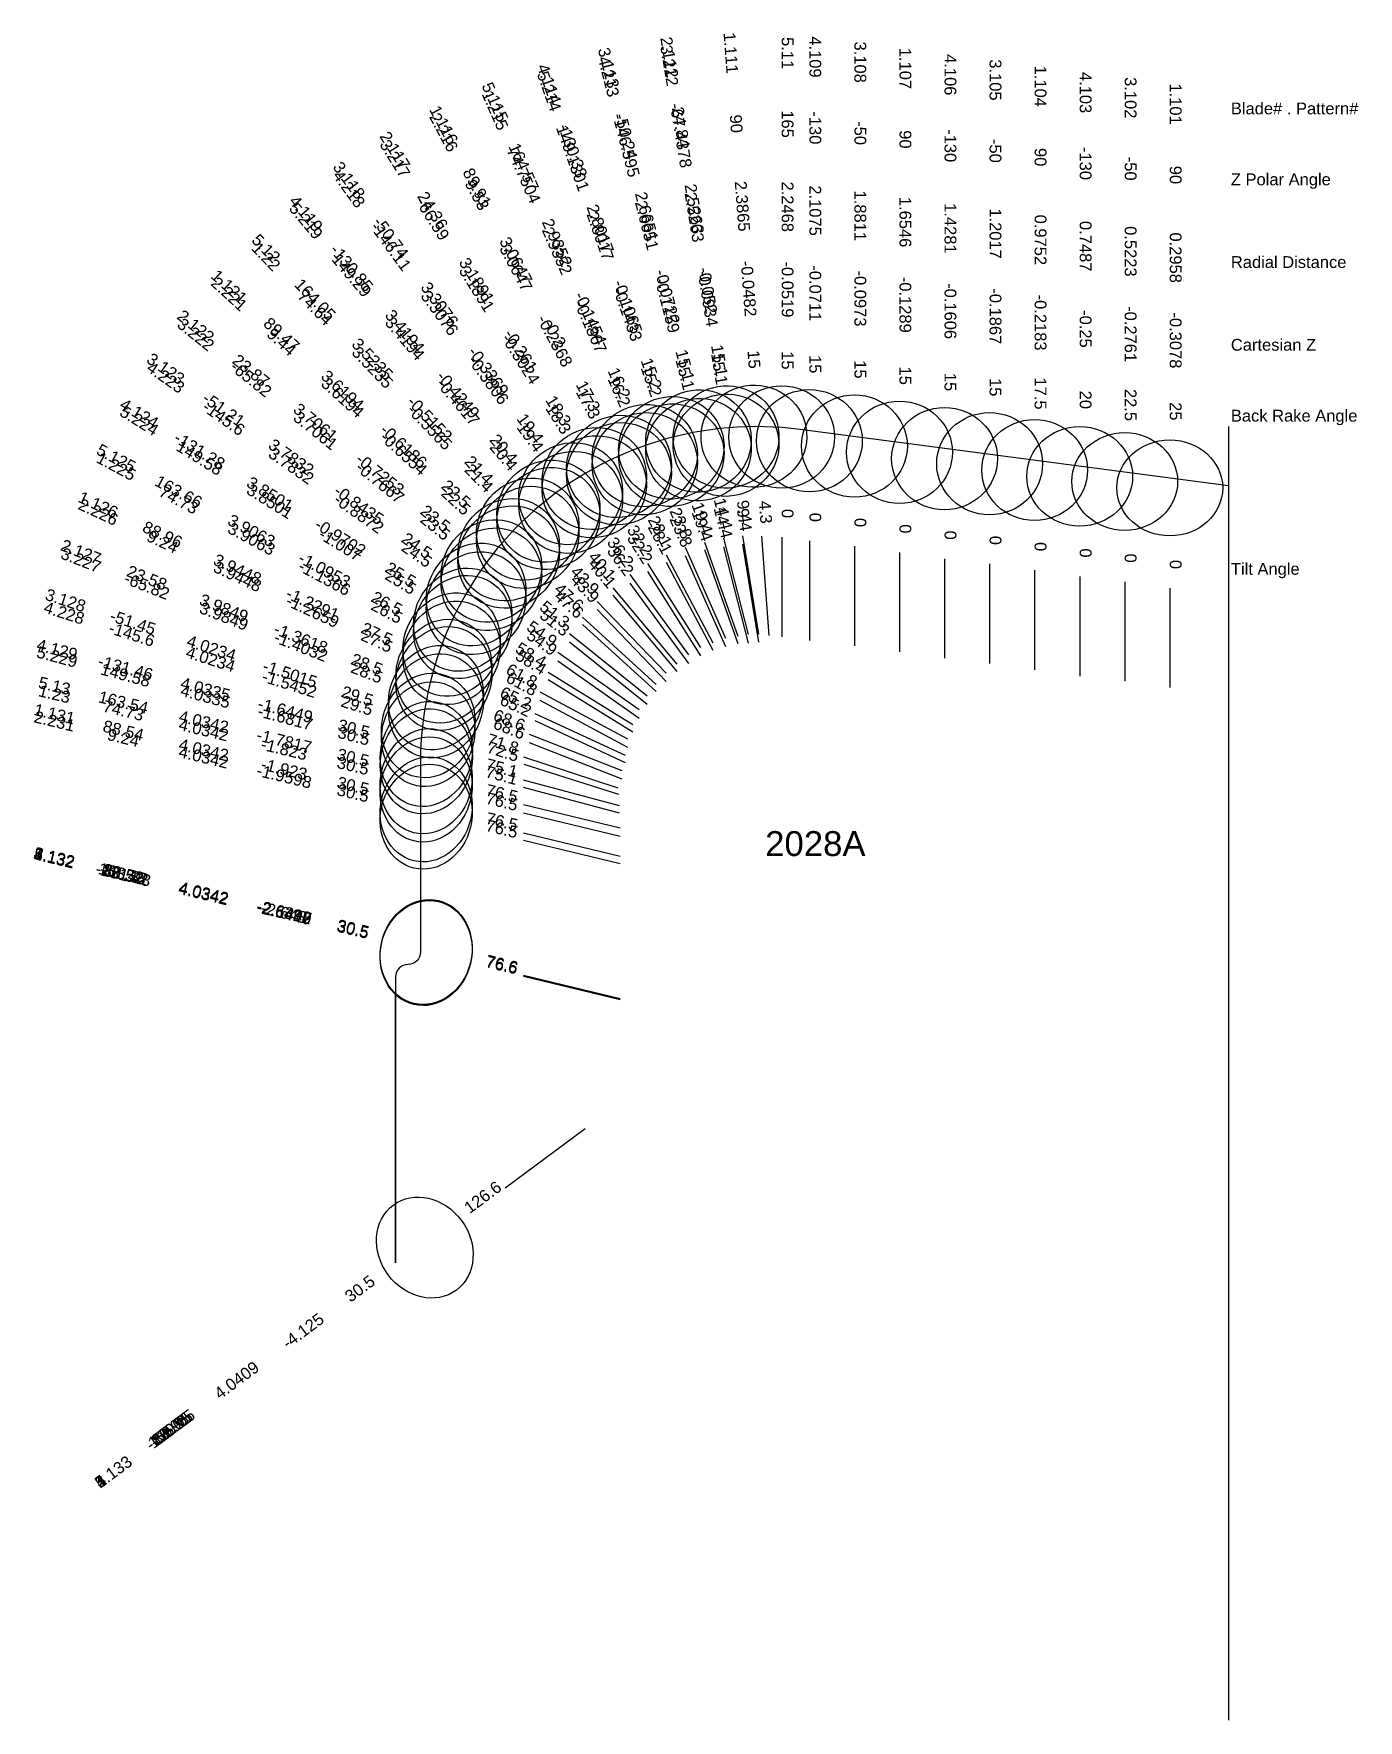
# Model space of a CAD drawing. Header units: inches. Extents: x 29.99 to 36.65, y 11.5 to 19.97.
import ezdxf
from ezdxf.enums import TextEntityAlignment as Align
from ezdxf.lldxf.tags import DXFTag

# ---------------------------------------------------------------- set-up
doc = ezdxf.new("R2010")
doc.units = ezdxf.units.IN
doc.header["$MEASUREMENT"] = 0
for name, color, linetype, true_color in [('Blade_1', 30, 'Continuous', 0xff7f00), ('Blade_2', 7, 'Continuous', 0xcccc00), ('Blade_3', 7, 'Continuous', 0x00cc00), ('Blade_4', 7, 'Continuous', 0x00cccc), ('Blade_5', 7, 'Continuous', 0x0066cc)]:
    doc.layers.add(name, color=color, linetype=linetype, true_color=true_color)
doc.layers.add('CLine', color=5, linetype='CENTER2')
doc.styles.get("Standard").update_dxf_attribs({"font": 'arial.ttf'})
tags = doc.linetypes.add('CENTER2', pattern=[1.125, 0.75, -0.125, 0.125, -0.125]).pattern_tags.tags
tags[10:11] = [DXFTag(74, 4), DXFTag(75, 0), DXFTag(340, '0'), DXFTag(46, 0.0), DXFTag(50, 0.0), DXFTag(44, 0.0), DXFTag(45, 0.0)]
tags[8:9] = [DXFTag(74, 4), DXFTag(75, 0), DXFTag(340, '0'), DXFTag(46, 0.0), DXFTag(50, 0.0), DXFTag(44, 0.0), DXFTag(45, 0.0)]
tags[6:7] = [DXFTag(74, 4), DXFTag(75, 0), DXFTag(340, '0'), DXFTag(46, 0.0), DXFTag(50, 0.0), DXFTag(44, 0.0), DXFTag(45, 0.0)]
tags[4:5] = [DXFTag(74, 4), DXFTag(75, 0), DXFTag(340, '0'), DXFTag(46, 0.0), DXFTag(50, 0.0), DXFTag(44, 0.0), DXFTag(45, 0.0)]

msp = doc.modelspace()

# ---------------------------------------------------------------- linework, layer by layer
msp.add_lwpolyline([(36, 17.7019), (33.8453, 17.9856, 0.453094), (31.9375, 16.3125), (31.9375, 15.3602, -0.414214), (31.875, 15.2977, 0.414214), (31.8125, 15.2352), (31.8125, 13.7977), (31.8125, 15.1465)], format="xyb")
at = {"layer": 'Blade_1'}
for p, q in [((33.6513, 17.4497), (33.6889, 16.9511)), ((33.1721, 17.3556), (33.4072, 16.9144)), ((33.2682, 17.3527), (33.4703, 16.8954)), ((34.3454, 17.3676), (34.3454, 16.8676)), ((35.0248, 17.2782), (35.0248, 16.7782)), ((35.7042, 17.1887), (35.7042, 16.6887)), ((32.7526, 17.0421), (33.1219, 16.7051)), ((32.8255, 17.0805), (33.172, 16.7201)), ((32.5375, 16.6256), (32.9782, 16.3894)), ((32.5121, 16.5594), (32.9659, 16.3494)), ((32.4554, 16.0593), (32.9415, 15.9425)), ((32.4554, 15.9593), (32.9415, 15.8425)), ((32.4555, 15.2401), (32.9419, 15.1241)), ((32.3632, 14.1753), (32.7645, 14.4736))]:
    msp.add_line(p, q, dxfattribs=at)
for centre, major_axis, ratio in [((33.6135, 17.9518), (0.2652, 0.02), 0.965745), ((32.9353, 17.8), (0.2348, 0.1251), 0.954941), ((33.0648, 17.8133), (0.2433, 0.1075), 0.960202), ((34.3454, 17.8711), (0.266, 0), 0.965926), ((35.0248, 17.7817), (0.266, 0), 0.953717), ((35.7042, 17.6922), (0.266, 0), 0.906308), ((32.4765, 17.4435), (0.1917, 0.1844), 0.930854), ((32.3806, 17.3814), (0.1793, 0.1965), 0.924119), ((32.0937, 16.8634), (0.1256, 0.2345), 0.894686), ((32.0552, 16.7709), (0.1117, 0.2414), 0.886769), ((31.9658, 16.177), (0.0622, 0.2586), 0.861592), ((31.9658, 16.077), (0.0622, 0.2586), 0.861592), ((31.9658, 15.357), (0.0617, 0.2587), 0.861515), ((31.9591, 13.875), (-0.1587, 0.2135), 0.861484)]:
    msp.add_ellipse(centre, major_axis=major_axis, ratio=ratio, dxfattribs=at)
at = {"layer": 'Blade_2'}
for p, q in [((33.5557, 17.4512), (33.6372, 16.9579)), ((33.0789, 17.3128), (33.3451, 16.8895)), ((33.1721, 17.3188), (33.4072, 16.8776)), ((32.6867, 16.9597), (33.0768, 16.647)), ((32.7526, 17.0053), (33.1219, 16.6683)), ((32.4838, 16.4542), (32.9492, 16.2714)), ((32.5121, 16.5226), (32.9659, 16.3126)), ((32.4554, 15.9225), (32.9415, 15.8057)), ((32.4555, 15.2433), (32.9419, 15.1273)), ((32.3632, 14.1753), (32.7645, 14.4736))]:
    msp.add_line(p, q, dxfattribs=at)
for centre, major_axis, ratio in [((33.4737, 17.948), (0.2624, 0.0433), 0.96559), ((32.9353, 17.7632), (0.2348, 0.1251), 0.954941), ((32.8109, 17.739), (0.2252, 0.1416), 0.949363), ((32.3806, 17.3446), (0.1793, 0.1965), 0.924119), ((32.2939, 17.2747), (0.1664, 0.2075), 0.917127), ((32.0552, 16.7341), (0.1117, 0.2414), 0.886769), ((32.0151, 16.6382), (0.0972, 0.2476), 0.878567), ((31.9658, 16.0402), (0.0622, 0.2586), 0.861592), ((31.9658, 15.3602), (0.0617, 0.2587), 0.861515), ((31.9591, 13.875), (-0.1587, 0.2135), 0.861484)]:
    msp.add_ellipse(centre, major_axis=major_axis, ratio=ratio, dxfattribs=at)
at = {"layer": 'Blade_3'}
for p, q in [((33.4604, 17.4402), (33.585, 16.956)), ((33.5557, 17.4098), (33.6372, 16.9165)), ((34.1189, 17.3992), (34.1189, 16.8992)), ((34.7983, 17.3098), (34.7983, 16.8098)), ((32.9895, 17.2566), (33.2845, 16.8529)), ((33.0789, 17.2714), (33.3451, 16.8481)), ((35.4777, 17.2204), (35.4777, 16.7204)), ((32.6285, 16.8667), (33.0374, 16.5789)), ((32.6867, 16.9183), (33.0768, 16.6056)), ((32.4838, 16.4128), (32.9492, 16.23)), ((32.455, 16.3416), (32.9301, 16.1858)), ((32.4555, 15.2419), (32.9419, 15.1259)), ((32.3632, 14.1753), (32.7645, 14.4736))]:
    msp.add_line(p, q, dxfattribs=at)
for centre, major_axis, ratio in [((33.3349, 17.9278), (0.2576, 0.0663), 0.965389), ((33.4737, 17.9066), (0.2624, 0.0433), 0.96559), ((34.1189, 17.9027), (0.266, 0), 0.965926), ((34.7983, 17.8133), (0.266, 0), 0.965926), ((32.8109, 17.6976), (0.2252, 0.1416), 0.949363), ((35.4777, 17.7239), (0.266, 0), 0.92388), ((32.6924, 17.6631), (0.2148, 0.157), 0.943483), ((32.2939, 17.2333), (0.1664, 0.2075), 0.917127), ((32.2168, 17.1565), (0.1531, 0.2175), 0.909886), ((32.0151, 16.5968), (0.0972, 0.2476), 0.878567), ((31.9766, 16.4985), (0.0829, 0.2528), 0.870188), ((31.9658, 15.3588), (0.0617, 0.2587), 0.861515), ((31.9591, 13.875), (-0.1587, 0.2135), 0.861484)]:
    msp.add_ellipse(centre, major_axis=major_axis, ratio=ratio, dxfattribs=at)
at = {"layer": 'Blade_4'}
for p, q in [((33.3659, 17.4187), (33.5323, 16.9472)), ((33.4604, 17.3965), (33.585, 16.9123)), ((33.8925, 17.4254), (33.8925, 16.9254)), ((34.5719, 17.3359), (34.5719, 16.8359)), ((32.9895, 17.2129), (33.2845, 16.8092)), ((35.2513, 17.2465), (35.2513, 16.7465)), ((32.9046, 17.1897), (33.2264, 16.8071)), ((32.6285, 16.823), (33.0374, 16.5352)), ((32.5786, 16.7657), (33.0043, 16.5035)), ((32.4567, 16.3032), (32.9335, 16.1526)), ((32.453, 16.2255), (32.9362, 16.0968)), ((32.4555, 15.2382), (32.9419, 15.1222)), ((32.3632, 14.1753), (32.7645, 14.4736))]:
    msp.add_line(p, q, dxfattribs=at)
for centre, major_axis, ratio in [((33.1983, 17.8935), (0.2508, 0.0885), 0.965148), ((33.3349, 17.8841), (0.2576, 0.0663), 0.965389), ((33.8925, 17.9289), (0.266, 0), 0.965926), ((34.5719, 17.8394), (0.266, 0), 0.965926), ((35.2513, 17.75), (0.266, 0), 0.939693), ((32.6924, 17.6194), (0.2148, 0.157), 0.943483), ((32.5806, 17.5751), (0.2036, 0.1712), 0.937311), ((32.2168, 17.1128), (0.1531, 0.2175), 0.909886), ((32.1499, 17.0298), (0.1395, 0.2265), 0.902404), ((31.9766, 16.4548), (0.0801, 0.2537), 0.870188), ((31.9665, 16.3551), (0.0685, 0.257), 0.861592), ((31.9658, 15.3551), (0.0617, 0.2587), 0.861515), ((31.9591, 13.875), (-0.1587, 0.2135), 0.861484)]:
    msp.add_ellipse(centre, major_axis=major_axis, ratio=ratio, dxfattribs=at)
at = {"layer": 'Blade_5'}
for p, q in [((33.2682, 17.394), (33.4703, 16.9367)), ((33.3659, 17.3819), (33.5323, 16.9104)), ((33.7532, 17.4446), (33.7532, 16.9446)), ((32.8255, 17.1218), (33.172, 16.7614)), ((32.9046, 17.1529), (33.2264, 16.7703)), ((32.5786, 16.7289), (33.0043, 16.4667)), ((32.5375, 16.6669), (32.9782, 16.4307)), ((32.453, 16.1887), (32.9362, 16.06)), ((32.4554, 16.1006), (32.9415, 15.9838)), ((32.4555, 15.2414), (32.9419, 15.1254)), ((32.3632, 14.1753), (32.7645, 14.4736))]:
    msp.add_line(p, q, dxfattribs=at)
for centre, major_axis, ratio in [((33.0648, 17.8546), (0.2433, 0.1075), 0.960202), ((33.1983, 17.8567), (0.2508, 0.0885), 0.965148), ((33.7532, 17.9481), (0.266, 0), 0.965926), ((32.5806, 17.5383), (0.2036, 0.1712), 0.937311), ((32.4765, 17.4848), (0.1917, 0.1844), 0.930854), ((32.1499, 16.993), (0.1395, 0.2265), 0.902404), ((32.0937, 16.9047), (0.1256, 0.2345), 0.894686), ((31.9665, 16.3183), (0.0685, 0.257), 0.861592), ((31.9658, 16.2183), (0.0622, 0.2586), 0.861592), ((31.9658, 15.3583), (0.0617, 0.2587), 0.861515), ((31.9591, 13.875), (-0.1587, 0.2135), 0.861484)]:
    msp.add_ellipse(centre, major_axis=major_axis, ratio=ratio, dxfattribs=at)
at = {"layer": 'CLine'}
msp.add_line((36, 18), (36, 11.5), dxfattribs=at)

# ---------------------------------------------------------------- texts
at = {"layer": 'Blade_1'}
for s, height, rotation, p in [('1.111', 0.05937, 274.31126, (33.4685, 19.8748)), ('1.107', 0.05937, 270, (34.3454, 19.7996)), ('1.104', 0.05937, 270, (35.0248, 19.7102)), ('1.215', 0.05937, 293.8334, (32.2855, 19.5773)), ('1.101', 0.05937, 270, (35.7042, 19.6207)), ('1.116', 0.05937, 298.05163, (32.0284, 19.5019)), ('90', 0.05937, 274.31126, (33.4953, 19.5196)), ('74.7504', 0.05937, 293.8334, (32.4295, 19.2515)), ('90', 0.05937, 270, (34.3454, 19.4433)), ('90', 0.05937, 270, (35.0248, 19.3539)), ('89.91', 0.05937, 298.05163, (32.1959, 19.1875)), ('90', 0.05937, 270, (35.7042, 19.2644)), ('2.3865', 0.05937, 274.31126, (33.5265, 19.1052)), ('1.6546', 0.05937, 270, (34.3454, 19.0277)), ('2.9352', 0.05937, 293.8334, (32.5974, 18.8713)), ('0.9752', 0.05937, 270, (35.0248, 18.9383)), ('1.22', 0.05937, 313.87441, (31.1399, 18.8337)), ('3.0647', 0.05937, 298.05163, (32.3914, 18.8207)), ('0.2958', 0.05937, 270, (35.7042, 18.8488)), ('-0.0482', 0.05937, 274.31126, (33.5578, 18.6907)), ('1.121', 0.05937, 317.62586, (30.9559, 18.6811)), ('-0.1289', 0.05937, 270, (34.3454, 18.6121)), ('74.64', 0.05937, 313.87441, (31.3868, 18.5769)), ('-0.2183', 0.05937, 270, (35.0248, 18.5227)), ('-0.1867', 0.05937, 293.8334, (32.7654, 18.4911)), ('-0.3078', 0.05937, 270, (35.7042, 18.4332)), ('89.47', 0.05937, 317.62586, (31.2191, 18.441)), ('-0.2', 0.05937, 298.05163, (32.5868, 18.4539)), ('3.5235', 0.05937, 313.87441, (31.6749, 18.2773)), ('15', 0.05937, 274.31126, (33.5846, 18.3355)), ('3.6194', 0.05937, 317.62586, (31.5261, 18.1609)), ('17.3', 0.05937, 298.05163, (32.7544, 18.1396)), ('16.2', 0.05937, 293.8334, (32.9093, 18.1652)), ('15', 0.05937, 270, (34.3454, 18.2558)), ('17.5', 0.05937, 270, (35.0248, 18.1664)), ('-0.5565', 0.05937, 313.87441, (31.9629, 17.9777)), ('25', 0.05937, 270, (35.7042, 18.0769)), ('-0.6186', 0.05937, 317.62586, (31.8332, 17.8808)), ('1.225', 0.05937, 331.81445, (30.3939, 17.7743)), ('21.4', 0.05937, 313.87441, (32.2098, 17.7208)), ('22.5', 0.05937, 317.62586, (32.0964, 17.6407)), ('1.126', 0.05937, 335.16604, (30.305, 17.5808)), ('74.73', 0.05937, 331.81445, (30.7079, 17.606)), ('28.1', 0.05937, 298.05163, (33.1162, 17.4604)), ('23.8', 0.05937, 293.8334, (33.2203, 17.4614)), ('4.3', 0.05937, 274.31126, (33.6424, 17.5681)), ('88.96', 0.05937, 335.16604, (30.6283, 17.4312)), ('3.9063', 0.05937, 331.81445, (31.0742, 17.4097)), ('0', 0.0594, 270, (34.3454, 17.4863)), ('0', 0.0594, 270, (35.0248, 17.3969)), ('3.9448', 0.05937, 335.16604, (31.0055, 17.2567)), ('-1.1366', 0.05937, 331.81445, (31.4406, 17.2134)), ('0', 0.0594, 270, (35.7042, 17.3074)), ('43.9', 0.05937, 313.87441, (32.7432, 17.1661)), ('-1.2291', 0.05937, 335.16604, (31.3827, 17.0821)), ('26.5', 0.05937, 331.81445, (31.7546, 17.0451)), ('47.6', 0.05937, 317.62586, (32.6648, 17.1221)), ('27.5', 0.05937, 335.16604, (31.706, 16.9325)), ('1.23', 0.05937, 346.48351, (30.0907, 16.6277)), ('61.8', 0.05937, 331.81445, (32.4328, 16.6817)), ('74.73', 0.05937, 346.48351, (30.4371, 16.5445)), ('65.2', 0.05937, 335.16604, (32.4044, 16.6093)), ('1.131', 0.05937, 346.4835, (30.0907, 16.5277)), ('4.0342', 0.05937, 346.48351, (30.8412, 16.4473)), ('88.54', 0.05937, 346.4835, (30.4371, 16.4445)), ('4.0342', 0.05937, 346.4835, (30.8412, 16.3473)), ('-1.823', 0.05937, 346.48351, (31.2453, 16.3502)), ('-1.923', 0.05937, 346.4835, (31.2453, 16.2502)), ('30.5', 0.05937, 346.48351, (31.5917, 16.2669)), ('30.5', 0.05937, 346.4835, (31.5917, 16.1669)), ('76.5', 0.05937, 346.48351, (32.3399, 16.0871)), ('76.5', 0.05937, 346.4835, (32.3399, 15.9871)), ('1.132', 0.05937, 346.5805, (30.0899, 15.8046)), ('88.52', 0.05937, 346.5805, (30.4365, 15.7219)), ('4.0342', 0.05937, 346.5805, (30.8407, 15.6254)), ('-2.643', 0.05937, 346.5805, (31.245, 15.529)), ('30.5', 0.05937, 346.5805, (31.5915, 15.4463)), ('76.6', 0.05937, 346.5805, (32.34, 15.2677)), ('126.6', 0.05937, 36.6193, (32.2679, 14.1045)), ('30.5', 0.05937, 36.6193, (31.6503, 13.6455)), ('-4.125', 0.05937, 36.6193, (31.3643, 13.433)), ('4.0409', 0.05937, 36.6193, (31.0308, 13.1851)), ('80.95', 0.05937, 36.6193, (30.6972, 12.9372)), ('1.133', 0.05937, 36.6193, (30.4112, 12.7247))]:
    msp.add_text(s, height=height, rotation=rotation, dxfattribs=at).set_placement(p, align=Align.CENTER)
at = {"layer": 'Blade_2'}
for s, rotation, p in [('2.112', 279.37549, (33.1595, 19.8507)), ('2.216', 298.05163, (32.0284, 19.4651)), ('24.84', 279.37549, (33.2176, 19.4992)), ('2.117', 302.16539, (31.7842, 19.3715)), ('9.53', 298.05163, (32.1959, 19.1507)), ('24.36', 302.16539, (31.9739, 19.0699)), ('2.5263', 279.37549, (33.2853, 19.0892)), ('3.0647', 298.05163, (32.3914, 18.7839)), ('3.1891', 302.16539, (32.1951, 18.7181)), ('2.221', 317.62586, (30.9559, 18.6443)), ('-0.052', 279.37549, (33.353, 18.6791)), ('2.122', 321.27975, (30.7893, 18.481)), ('9.44', 317.62586, (31.2191, 18.4042)), ('-0.261', 302.16539, (32.4164, 18.3663)), ('-0.2368', 298.05163, (32.5868, 18.4171)), ('15.1', 279.37549, (33.411, 18.3276)), ('23.87', 321.27975, (31.0672, 18.2582)), ('3.6194', 317.62586, (31.5261, 18.1241)), ('18.3', 302.16539, (32.6061, 18.0647)), ('17.3', 298.05163, (32.7544, 18.1028)), ('3.7061', 321.27975, (31.3915, 17.9982)), ('-0.6554', 317.62586, (31.8332, 17.844)), ('-0.7253', 321.27975, (31.7158, 17.7382)), ('2.226', 335.16604, (30.305, 17.544)), ('22.5', 317.62586, (32.0964, 17.6039)), ('9.4', 279.37549, (33.5364, 17.5684)), ('23.5', 321.27975, (31.9937, 17.5154)), ('9.24', 335.16604, (30.6283, 17.3944)), ('32.2', 302.16539, (33.0157, 17.4133)), ('28.1', 298.05163, (33.1162, 17.4236)), ('2.127', 338.56338, (30.22, 17.343)), ('23.58', 338.56338, (30.5516, 17.2128)), ('3.9448', 335.16604, (31.0055, 17.2199)), ('3.9849', 338.56338, (30.9385, 17.0609)), ('-1.2659', 335.16604, (31.3827, 17.0453)), ('51.3', 321.27975, (32.5941, 17.034)), ('47.6', 317.62586, (32.6648, 17.0853)), ('-1.3618', 338.56338, (31.3253, 16.909)), ('27.5', 335.16604, (31.706, 16.8957)), ('28.5', 338.56338, (31.657, 16.7788)), ('65.2', 335.16604, (32.4044, 16.5725)), ('2.231', 346.48351, (30.0907, 16.4909)), ('68.6', 338.56338, (32.3732, 16.4976)), ('9.24', 346.48351, (30.4371, 16.4077)), ('4.0342', 346.48351, (30.8412, 16.3105)), ('-1.9598', 346.48351, (31.2453, 16.2134)), ('30.5', 346.48351, (31.5917, 16.1301)), ('76.5', 346.48351, (32.3399, 15.9503)), ('2.132', 346.5805, (30.0899, 15.8078)), ('23.52', 346.5805, (30.4365, 15.7251)), ('4.0342', 346.5805, (30.8407, 15.6286)), ('-2.6398', 346.5805, (31.245, 15.5322)), ('30.5', 346.5805, (31.5915, 15.4495)), ('76.6', 346.5805, (32.34, 15.2709)), ('126.6', 36.6193, (32.2679, 14.1045)), ('30.5', 36.6193, (31.6503, 13.6455)), ('-4.125', 36.6193, (31.3643, 13.433)), ('4.0409', 36.6193, (31.0308, 13.1851)), ('15.95', 36.6193, (30.6972, 12.9372)), ('2.133', 36.6193, (30.4112, 12.7247))]:
    msp.add_text(s, height=0.05937, rotation=rotation, dxfattribs=at).set_placement(p, align=Align.CENTER)
at = {"layer": 'Blade_3'}
for s, height, rotation, p in [('3.212', 0.05937, 279.37549, (33.1595, 19.8093)), ('3.108', 0.05937, 270, (34.1189, 19.8312)), ('3.113', 0.05937, 284.43196, (32.8543, 19.7954)), ('3.105', 0.05937, 270, (34.7983, 19.7418)), ('3.102', 0.05937, 270, (35.4777, 19.6524)), ('-67.4378', 0.05937, 279.37549, (33.2176, 19.4578)), ('-50.24', 0.05937, 284.43196, (32.943, 19.4504)), ('-50', 0.05937, 270, (34.1189, 19.4749)), ('3.217', 0.05937, 302.16539, (31.7842, 19.3301)), ('-50', 0.05937, 270, (34.7983, 19.3855)), ('3.118', 0.05937, 306.16229, (31.5544, 19.2201)), ('-50', 0.05937, 270, (35.4777, 19.2961)), ('2.6651', 0.05937, 284.43196, (33.0466, 19.0479)), ('2.5263', 0.05937, 279.37549, (33.2853, 19.0478)), ('1.8811', 0.05937, 270, (34.1189, 19.0593)), ('-66.59', 0.05937, 302.16539, (31.9739, 19.0285)), ('1.2017', 0.05937, 270, (34.7983, 18.9699)), ('-50.74', 0.05937, 306.16229, (31.7646, 18.9325)), ('0.5223', 0.05937, 270, (35.4777, 18.8805)), ('3.1891', 0.05937, 302.16539, (32.1951, 18.6767)), ('-0.0722', 0.05937, 284.43196, (33.1502, 18.6454)), ('-0.0934', 0.05937, 279.37549, (33.353, 18.6377)), ('-0.0973', 0.05937, 270, (34.1189, 18.6437)), ('3.3076', 0.05937, 306.16229, (32.0099, 18.5969)), ('-0.1867', 0.05937, 270, (34.7983, 18.5543)), ('-0.2761', 0.05937, 270, (35.4777, 18.4649)), ('3.222', 0.05937, 321.27975, (30.7893, 18.4396)), ('-0.3024', 0.05937, 302.16539, (32.4164, 18.3249)), ('3.123', 0.05937, 324.85682, (30.6398, 18.2666)), ('-65.82', 0.05937, 321.27975, (31.0672, 18.2168)), ('-0.3369', 0.05937, 306.16229, (32.2551, 18.2613)), ('15.1', 0.05937, 284.43196, (33.239, 18.3004)), ('15.1', 0.05937, 279.37549, (33.411, 18.2862)), ('15', 0.05937, 270, (34.1189, 18.2874)), ('15', 0.05937, 270, (34.7983, 18.198)), ('-51.21', 0.05937, 324.85682, (30.9311, 18.0615)), ('22.5', 0.05937, 270, (35.4777, 18.1086)), ('3.7061', 0.05937, 321.27975, (31.3915, 17.9568)), ('19.4', 0.05937, 306.16229, (32.4654, 17.9737)), ('18.3', 0.05937, 302.16539, (32.6061, 18.0233)), ('3.7832', 0.05937, 324.85682, (31.271, 17.8223)), ('-0.7667', 0.05937, 321.27975, (31.7158, 17.6968)), ('-0.8435', 0.05937, 324.85682, (31.6109, 17.583)), ('14.4', 0.05937, 284.43196, (33.4308, 17.5552)), ('23.5', 0.05937, 321.27975, (31.9937, 17.474)), ('9.4', 0.05937, 279.37549, (33.5364, 17.527)), ('24.5', 0.05937, 324.85682, (31.9022, 17.378)), ('32.2', 0.05937, 302.16539, (33.0157, 17.3719)), ('0', 0.0594, 270, (34.1189, 17.5179)), ('3.227', 0.05937, 338.56338, (30.22, 17.3016)), ('36.2', 0.05937, 306.16229, (32.9194, 17.3525)), ('0', 0.0594, 270, (34.7983, 17.4285)), ('0', 0.0594, 270, (35.4777, 17.3391)), ('-65.82', 0.05937, 338.56338, (30.5516, 17.1714)), ('3.128', 0.05937, 341.84341, (30.1441, 17.0994)), ('-51.45', 0.05937, 341.84341, (30.4826, 16.9884)), ('3.9849', 0.05937, 338.56338, (30.9385, 17.0195)), ('51.3', 0.05937, 321.27975, (32.5941, 16.9926)), ('-1.4032', 0.05937, 338.56338, (31.3254, 16.8676)), ('54.9', 0.05937, 324.85682, (32.5314, 16.935)), ('4.0234', 0.05937, 341.84341, (30.8776, 16.8589)), ('-1.5015', 0.05937, 341.84341, (31.2725, 16.7294)), ('28.5', 0.05937, 338.56338, (31.657, 16.7374)), ('29.5', 0.05937, 341.84341, (31.611, 16.6184)), ('68.6', 0.05937, 338.56338, (32.3732, 16.4562)), ('71.8', 0.05937, 341.84341, (32.3422, 16.3786)), ('3.132', 0.05937, 346.5805, (30.0899, 15.8064)), ('-51.48', 0.05937, 346.5805, (30.4365, 15.7237)), ('4.0342', 0.05937, 346.5805, (30.8407, 15.6272)), ('-2.6412', 0.05937, 346.5805, (31.245, 15.5308)), ('30.5', 0.05937, 346.5805, (31.5915, 15.4481)), ('76.6', 0.05937, 346.5805, (32.34, 15.2695)), ('126.6', 0.05937, 36.6193, (32.2679, 14.1045)), ('30.5', 0.05937, 36.6193, (31.6503, 13.6455)), ('-4.125', 0.05937, 36.6193, (31.3643, 13.433)), ('4.0409', 0.05937, 36.6193, (31.0308, 13.1851)), ('-59.05', 0.05937, 36.6193, (30.6972, 12.9372)), ('3.133', 0.05937, 36.6193, (30.4112, 12.7247))]:
    msp.add_text(s, height=height, rotation=rotation, dxfattribs=at).set_placement(p, align=Align.CENTER)
at = {"layer": 'Blade_4'}
for s, height, rotation, p in [('4.109', 0.05937, 270, (33.8925, 19.8574)), ('4.213', 0.05937, 284.43196, (32.8543, 19.7517)), ('4.106', 0.05937, 270, (34.5719, 19.7679)), ('4.114', 0.05937, 289.44093, (32.5564, 19.712)), ('4.103', 0.05937, 270, (35.2513, 19.6785)), ('-130', 0.05937, 270, (33.8925, 19.5011)), ('-130.33', 0.05937, 289.44093, (32.675, 19.3761)), ('-146.595', 0.05937, 284.43196, (32.943, 19.4067)), ('-130', 0.05937, 270, (34.5719, 19.4116)), ('-130', 0.05937, 270, (35.2513, 19.3222)), ('4.218', 0.05937, 306.16229, (31.5544, 19.1764)), ('2.1075', 0.05937, 270, (33.8925, 19.0855)), ('4.119', 0.05937, 310.06046, (31.3394, 19.0511)), ('2.8017', 0.05937, 289.44093, (32.8133, 18.9842)), ('2.6651', 0.05937, 284.43196, (33.0466, 19.0042)), ('1.4281', 0.05937, 270, (34.5719, 18.996)), ('-146.11', 0.05937, 306.16229, (31.7646, 18.8888)), ('0.7487', 0.05937, 270, (35.2513, 18.9066)), ('-130.85', 0.05937, 310.06046, (31.5687, 18.7784)), ('-0.1065', 0.05937, 289.44093, (32.9517, 18.5923)), ('-0.1159', 0.05937, 284.43196, (33.1502, 18.6017)), ('-0.0711', 0.05937, 270, (33.8925, 18.6699)), ('3.3076', 0.05937, 306.16229, (32.0099, 18.5532)), ('-0.1606', 0.05937, 270, (34.5719, 18.5804)), ('3.4194', 0.05937, 310.06046, (31.8362, 18.4603)), ('-0.25', 0.05937, 270, (35.2513, 18.491)), ('4.223', 0.05937, 324.85682, (30.6398, 18.2229)), ('-0.3806', 0.05937, 306.16229, (32.2551, 18.2176)), ('15.2', 0.05937, 289.44093, (33.0702, 18.2563)), ('15.1', 0.05937, 284.43196, (33.239, 18.2567)), ('15', 0.05937, 270, (33.8925, 18.3136)), ('-0.4249', 0.05937, 310.06046, (32.1037, 18.1422)), ('15', 0.05937, 270, (34.5719, 18.2241)), ('20', 0.05937, 270, (35.2513, 18.1347)), ('4.124', 0.05937, 328.36594, (30.5079, 18.0413)), ('-145.6', 0.05937, 324.85682, (30.9311, 18.0178)), ('19.4', 0.05937, 306.16229, (32.4654, 17.93)), ('-131.28', 0.05937, 328.36594, (30.8113, 17.8544)), ('3.7832', 0.05937, 324.85682, (31.271, 17.7786)), ('20.4', 0.05937, 310.06046, (32.333, 17.8696)), ('3.8501', 0.05937, 328.36594, (31.1651, 17.6364)), ('-0.8872', 0.05937, 324.85682, (31.6109, 17.5393)), ('19.4', 0.05937, 289.44093, (33.3263, 17.5307)), ('14.4', 0.05937, 284.43196, (33.4308, 17.5115)), ('0', 0.0594, 270, (33.8925, 17.5441)), ('-0.9702', 0.05937, 328.36594, (31.519, 17.4184)), ('0', 0.0594, 270, (34.5719, 17.4546)), ('24.5', 0.05937, 324.85682, (31.9022, 17.3343)), ('36.2', 0.05937, 306.16229, (32.9194, 17.3088)), ('0', 0.0594, 270, (35.2513, 17.3652)), ('25.5', 0.05937, 328.36594, (31.8223, 17.2316)), ('40.1', 0.05937, 310.06046, (32.8282, 17.2806)), ('4.228', 0.05937, 342.47342, (30.1376, 17.0356)), ('-145.6', 0.05937, 342.47342, (30.4773, 16.9283)), ('54.9', 0.05937, 324.85682, (32.5314, 16.8913)), ('4.129', 0.05937, 345.0835, (30.103, 16.8515)), ('4.0234', 0.05937, 342.47342, (30.8737, 16.8031)), ('58.4', 0.05937, 328.36594, (32.4775, 16.828)), ('-131.46', 0.05937, 345.0835, (30.4472, 16.7598)), ('4.0335', 0.05937, 345.0835, (30.8489, 16.6528)), ('-1.5452', 0.05937, 342.47342, (31.27, 16.678)), ('-1.6449', 0.05937, 345.0835, (31.2505, 16.5458)), ('29.5', 0.05937, 342.47342, (31.6097, 16.5707)), ('30.5', 0.05937, 345.0835, (31.5947, 16.4541)), ('72.5', 0.05937, 342.47342, (32.3435, 16.3389)), ('75.1', 0.05937, 345.0835, (32.3383, 16.2561)), ('4.132', 0.05937, 346.5805, (30.0899, 15.8027)), ('-131.48', 0.05937, 346.5805, (30.4365, 15.72)), ('4.0342', 0.05937, 346.5805, (30.8407, 15.6235)), ('-2.6449', 0.05937, 346.5805, (31.245, 15.5271)), ('30.5', 0.05937, 346.5805, (31.5915, 15.4444)), ('76.6', 0.05937, 346.5805, (32.34, 15.2658)), ('126.6', 0.05937, 36.6193, (32.2679, 14.1045)), ('30.5', 0.05937, 36.6193, (31.6503, 13.6455)), ('-4.125', 0.05937, 36.6193, (31.3643, 13.433)), ('4.0409', 0.05937, 36.6193, (31.0308, 13.1851)), ('-139.05', 0.05937, 36.6193, (30.6972, 12.9372)), ('4.133', 0.05937, 36.6193, (30.4112, 12.7247))]:
    msp.add_text(s, height=height, rotation=rotation, dxfattribs=at).set_placement(p, align=Align.CENTER)
at = {"layer": 'Blade_5'}
for s, height, rotation, p in [('5.11', 0.05937, 270, (33.7532, 19.8766)), ('5.214', 0.05937, 289.44093, (32.5564, 19.6752)), ('5.115', 0.05937, 293.8334, (32.2855, 19.6186)), ('165', 0.05937, 270, (33.7532, 19.5203)), ('149.1301', 0.05937, 289.44093, (32.675, 19.3393)), ('164.57', 0.05937, 293.8334, (32.4295, 19.2928)), ('2.2468', 0.05937, 270, (33.7532, 19.1047)), ('5.219', 0.05937, 310.06046, (31.3394, 19.0143)), ('2.8017', 0.05937, 289.44093, (32.8133, 18.9474)), ('2.9352', 0.05937, 293.8334, (32.5974, 18.9126)), ('5.12', 0.05937, 313.87441, (31.1399, 18.875)), ('149.29', 0.05937, 310.06046, (31.5687, 18.7416)), ('-0.0519', 0.05937, 270, (33.7532, 18.6891)), ('164.05', 0.05937, 313.87441, (31.3868, 18.6182)), ('-0.1454', 0.05937, 293.8334, (32.7654, 18.5324)), ('-0.1433', 0.05937, 289.44093, (32.9517, 18.5555)), ('3.4194', 0.05937, 310.06046, (31.8362, 18.4235)), ('3.5235', 0.05937, 313.87441, (31.6749, 18.3186)), ('15.2', 0.05937, 289.44093, (33.0702, 18.2195)), ('15', 0.05937, 270, (33.7532, 18.3328)), ('-0.4617', 0.05937, 310.06046, (32.1037, 18.1054)), ('16.2', 0.05937, 293.8334, (32.9093, 18.2065)), ('-0.5152', 0.05937, 313.87441, (31.9629, 18.019)), ('5.224', 0.05937, 328.36594, (30.5079, 18.0045)), ('5.125', 0.05937, 331.81445, (30.3939, 17.8156)), ('149.58', 0.05937, 328.36594, (30.8113, 17.8176)), ('20.4', 0.05937, 310.06046, (32.333, 17.8328)), ('21.4', 0.05937, 313.87441, (32.2098, 17.7621)), ('163.66', 0.05937, 331.81445, (30.7079, 17.6473)), ('3.8501', 0.05937, 328.36594, (31.1651, 17.5996)), ('3.9063', 0.05937, 331.81445, (31.0742, 17.451)), ('23.8', 0.05937, 293.8334, (33.2203, 17.5027)), ('19.4', 0.05937, 289.44093, (33.3263, 17.4939)), ('0', 0.0594, 270, (33.7532, 17.5633)), ('-1.007', 0.05937, 328.36594, (31.519, 17.3816)), ('-1.0953', 0.05937, 331.81445, (31.4406, 17.2547)), ('40.1', 0.05937, 310.06046, (32.8282, 17.2438)), ('25.5', 0.05937, 328.36594, (31.8223, 17.1948)), ('43.9', 0.05937, 313.87441, (32.7432, 17.2074)), ('26.5', 0.05937, 331.81445, (31.7546, 17.0864)), ('5.229', 0.05937, 345.08351, (30.103, 16.8147)), ('58.4', 0.05937, 328.36594, (32.4775, 16.7912)), ('149.58', 0.05937, 345.08351, (30.4472, 16.723)), ('61.8', 0.05937, 331.81445, (32.4328, 16.723)), ('5.13', 0.05937, 346.4835, (30.0907, 16.669)), ('4.0335', 0.05937, 345.08351, (30.8489, 16.616)), ('163.54', 0.05937, 346.4835, (30.4371, 16.5858)), ('4.0342', 0.05937, 346.4835, (30.8412, 16.4886)), ('-1.6817', 0.05937, 345.08351, (31.2505, 16.509)), ('-1.7817', 0.05937, 346.4835, (31.2453, 16.3915)), ('30.5', 0.05937, 345.08351, (31.5947, 16.4173)), ('30.5', 0.05937, 346.4835, (31.5917, 16.3082)), ('75.1', 0.05937, 345.08351, (32.3383, 16.2193)), ('76.5', 0.05937, 346.4835, (32.3399, 16.1284)), ('5.132', 0.05937, 346.5805, (30.0899, 15.8059)), ('163.52', 0.05937, 346.5805, (30.4365, 15.7232)), ('4.0342', 0.05937, 346.5805, (30.8407, 15.6267)), ('-2.6417', 0.05937, 346.5805, (31.245, 15.5303)), ('30.5', 0.05937, 346.5805, (31.5915, 15.4476)), ('76.6', 0.05937, 346.5805, (32.34, 15.269)), ('126.6', 0.05937, 36.6193, (32.2679, 14.1045)), ('30.5', 0.05937, 36.6193, (31.6503, 13.6455)), ('-4.125', 0.05937, 36.6193, (31.3643, 13.433)), ('4.0409', 0.05937, 36.6193, (31.0308, 13.1851)), ('155.95', 0.05937, 36.6193, (30.6972, 12.9372)), ('5.133', 0.05937, 36.6193, (30.4112, 12.7247))]:
    msp.add_text(s, height=height, rotation=rotation, dxfattribs=at).set_placement(p, align=Align.CENTER)
for s, height, p in [('Blade# . Pattern#', 0.059375, (36.0113, 19.5987)), ('Z Polar Angle', 0.059375, (36.0113, 19.2424)), ('Radial Distance', 0.059375, (36.0113, 18.8268)), ('Cartesian Z', 0.059375, (36.0113, 18.4112)), ('Back Rake Angle', 0.059375, (36.0113, 18.0549)), ('Tilt Angle', 0.05937, (36.0113, 17.2854))]:
    msp.add_text(s, height=height, dxfattribs=at).set_placement(p, align=Align.MIDDLE_LEFT)
at = {"layer": 'Blade_5', "insert": (33.6701, 15.9674), "char_height": 0.125, "attachment_point": 1}
msp.add_mtext_dynamic_manual_height_columns('{\\C7;2028A}', width=1.458839, gutter_width=0.2969, heights=[0], dxfattribs=at)

doc.saveas('drawing.dxf')
